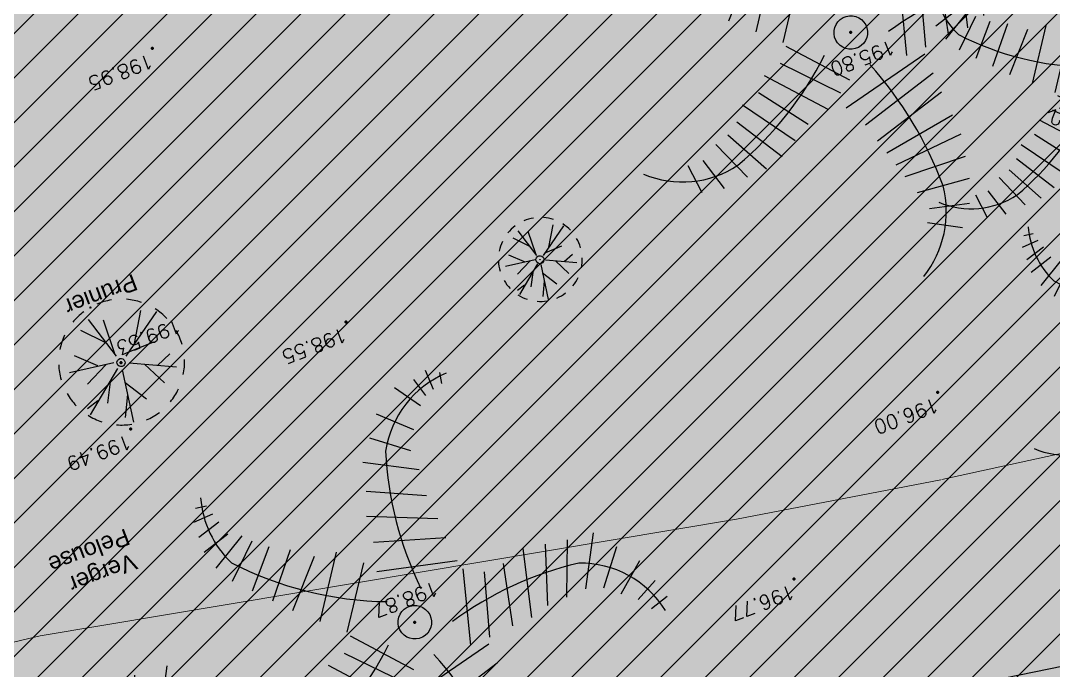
# Model space of a CAD drawing. Header units: metres. Extents: x 1841041 to 1841282, y 5171502 to 5171751.
# Drawn here: x 1841196.84 to 1841221.45, y 5171526.09 to 5171541.58 of the extents above; entities that cross this region are included whole.
import ezdxf
from ezdxf.lldxf.tags import DXFTag

# ---------------------------------------------------------------- set-up
doc = ezdxf.new("R2010")
doc.units = ezdxf.units.M
doc.header["$PDSIZE"] = -0.004
for name, color, linetype, true_color in [('AEP_SSL', 4, 'Continuous', 0x00ffff), ('Fond topo - ESPACE_BOISE', 7, 'Continuous', 0x4f7f3f), ('Fond topo - TAL', 7, 'Continuous', 0x7f3f00), ('Fond topo - VEG', 3, 'Continuous', 0x00ff00), ('Fond topo - VEG_TXT', 3, 'Continuous', 0x00ff00), ('Fond topo - VEG_TXT_ESSENCE', 3, 'Continuous', 0x00ff00), ('SA - béton balayé', 7, 'Continuous', 0xc0c0c0), ('SA - EBC', 7, 'Continuous', 0x4f7f3f), ('SA - gazon', 7, 'Continuous', 0xccffcc), ('SA - Limite terrain', 1, 'LIMITE_CADASTRALE', 0xff0000)]:
    doc.layers.add(name, color=color, linetype=linetype, true_color=true_color)
for name, color, linetype, lineweight, true_color in [('DWG_280-140115-P - ALTEA-CANA', 7, 'Continuous', 0, 0x0080ff), ('Fond topo - P', 3, 'Continuous', 50, 0x00ff00), ('Fond topo - Z_500', 1, 'Continuous', 9, 0xff0000)]:
    doc.layers.add(name, color=color, linetype=linetype, lineweight=lineweight, true_color=true_color)
doc.styles.add('2000_ARIAL', font='arial.ttf', dxfattribs={"height": 0.4})
doc.styles.add('SIMPLEX', font='simplex_.ttf', dxfattribs={"height": 1.25})
tags = doc.linetypes.add('L1', pattern=[1, 0.6, -0.4]).pattern_tags.tags
tags[6:7] = [DXFTag(74, 4), DXFTag(75, 0), DXFTag(340, '0'), DXFTag(46, 0.0), DXFTag(50, 0.0), DXFTag(44, 0.0), DXFTag(45, 0.0)]
tags[4:5] = [DXFTag(74, 4), DXFTag(75, 0), DXFTag(340, '0'), DXFTag(46, 0.0), DXFTag(50, 0.0), DXFTag(44, 0.0), DXFTag(45, 0.0)]
tags = doc.linetypes.add('LIMITE_CADASTRALE', pattern=[13, 8, -2, 1, -2]).pattern_tags.tags
tags[10:11] = [DXFTag(74, 4), DXFTag(75, 0), DXFTag(340, '0'), DXFTag(46, 0.0), DXFTag(50, 0.0), DXFTag(44, 0.0), DXFTag(45, 0.0)]
tags[8:9] = [DXFTag(74, 4), DXFTag(75, 0), DXFTag(340, '0'), DXFTag(46, 0.0), DXFTag(50, 0.0), DXFTag(44, 0.0), DXFTag(45, 0.0)]
tags[6:7] = [DXFTag(74, 4), DXFTag(75, 0), DXFTag(340, '0'), DXFTag(46, 0.0), DXFTag(50, 0.0), DXFTag(44, 0.0), DXFTag(45, 0.0)]
tags[4:5] = [DXFTag(74, 4), DXFTag(75, 0), DXFTag(340, '0'), DXFTag(46, 0.0), DXFTag(50, 0.0), DXFTag(44, 0.0), DXFTag(45, 0.0)]
tags = doc.linetypes.add('STYLE_01', pattern=[0.166656, 0.083312, -0.083344]).pattern_tags.tags
tags[6:7] = [DXFTag(74, 4), DXFTag(75, 0), DXFTag(340, '0'), DXFTag(46, 0.0), DXFTag(50, 0.0), DXFTag(44, 0.0), DXFTag(45, 0.0)]
tags[4:5] = [DXFTag(74, 4), DXFTag(75, 0), DXFTag(340, '0'), DXFTag(46, 0.0), DXFTag(50, 0.0), DXFTag(44, 0.0), DXFTag(45, 0.0)]

# ---------------------------------------------------------------- blocks, each defined once
blk = doc.blocks.new('PTOPO')
at = {"color": 0, "ltscale": 2}
blk.add_point((0, 0), dxfattribs=at)
blk = doc.blocks.new('VEG14')
at = {"ltscale": 2, "flags": 128}
for points in [[(0.5, 0, -1), (-0.5, 0, -1)], [(0.016, 0, -1), (-0.016, 0, -1)]]:
    blk.add_lwpolyline(points, format="xyb", close=True, dxfattribs=at)
blk = doc.blocks.new('VEG12')
at = {"color": 0, "ltscale": 2}
for p, q in [((0.0182, 0.0574), (0.1004, 0.4729)), ((0.0575, 0.2534), (0.1455, 0.4147)), ((0.0379, 0.1585), (-0.0659, 0.3441)), ((-0.1588, 0.086), (-0.246, 0.2846)), ((0.0498, 0.0338), (0.3916, 0.2859)), ((0.1439, 0.1075), (0.23, 0.254)), ((-0.0523, 0.0298), (-0.3836, 0.2046)), ((0.2917, 0.2086), (0.3924, 0.2333)), ((-0.25, 0.1351), (-0.3756, 0.0911)), ((0.1229, -0.0299), (0.3172, 0.0554)), ((-0.0527, -0.0292), (-0.4124, -0.2566)), ((-0.0936, -0.0498), (-0.2956, -0.0465)), ((0.0226, -0.0796), (0.0016, -0.3618)), ((0.0183, -0.0574), (0.1076, -0.4128)), ((0.0576, -0.0177), (0.4119, -0.0841)), ((0.1841, -0.0476), (0.3231, -0.1928)), ((-0.1518, -0.0948), (-0.3, -0.3159)), ((0.0537, -0.1885), (0.1973, -0.3567))]:
    blk.add_line(p, q, dxfattribs=at)
at = {"ltscale": 2}
for start, end in [(90, 103.84615), (117.69231, 131.53846), (62.30769, 76.15385), (34.61538, 48.46154), (145.38461, 159.23077), (6.92308, 20.76923), (173.07692, 186.92308), (339.23077, 353.07692), (200.76923, 214.61539), (311.53846, 325.38462), (228.46154, 242.30769), (256.15385, 270), (283.84615, 297.69231)]:
    blk.add_arc((0, 0), 0.497, start, end, dxfattribs=at)
blk = doc.blocks.new('RESINEUX')
at = {"ltscale": 2}
for p, q in [((-0.0742, 0.4288), (-0.0142, 0.4188)), ((-0.0942, 0.3888), (-0.0242, 0.3888)), ((-0.1042, 0.3388), (-0.0142, 0.3488)), ((-0.1142, 0.2988), (-0.0142, 0.3188)), ((-0.1142, 0.2589), (-0.0042, 0.2889)), ((-0.1042, 0.2189), (0.0158, 0.2589)), ((0.3258, 0.2489), (0.3458, 0.1689)), ((0.3658, 0.2489), (0.3658, 0.1889)), ((0.2858, 0.2389), (0.3258, 0.1589)), ((0.3958, 0.2389), (0.3958, 0.1889)), ((-0.0942, 0.1789), (0.0158, 0.2189)), ((0.2458, 0.2189), (0.2958, 0.1389)), ((0.4258, 0.2289), (0.4158, 0.1889)), ((0.2058, 0.1989), (0.2658, 0.1089)), ((0.4458, 0.2089), (0.4358, 0.1889)), ((-0.0942, 0.1289), (0.0358, 0.1889)), ((0.1658, 0.1789), (0.2258, 0.0789)), ((-0.0842, 0.0889), (0.0358, 0.1489)), ((0.1158, 0.1489), (0.2058, 0.0389)), ((-0.0742, 0.0589), (0.0558, 0.1189)), ((0.0658, 0.1189), (0.1558, 0.0089)), ((-0.4442, 0.0589), (-0.3942, 0.1089)), ((-0.1242, -0.0911), (-0.1142, 0.0989)), ((-0.4142, 0.0189), (-0.3742, 0.0889)), ((-0.3742, -0.0111), (-0.3342, 0.0889)), ((-0.3342, -0.0311), (-0.2942, 0.0889)), ((-0.2942, -0.0511), (-0.2642, 0.0889)), ((-0.2542, -0.0611), (-0.2342, 0.0889)), ((-0.2042, -0.0711), (-0.2042, 0.0889)), ((-0.1642, -0.0811), (-0.1642, 0.0889)), ((0.0458, -0.1411), (0.1258, -0.0011)), ((0.0958, -0.1511), (0.1758, -0.0311)), ((-0.1042, -0.0611), (0.0258, -0.1411)), ((0.1358, -0.1611), (0.2258, -0.0511)), ((0.1858, -0.1711), (0.2658, -0.0811)), ((-0.1142, -0.1011), (-0.0042, -0.1711)), ((0.2358, -0.1911), (0.3158, -0.1111)), ((-0.1242, -0.1511), (-0.0142, -0.2111)), ((0.2758, -0.2011), (0.3458, -0.1511)), ((-0.1342, -0.1911), (-0.0142, -0.2611)), ((0.3058, -0.2311), (0.3758, -0.1911)), ((-0.1342, -0.2311), (-0.0342, -0.3011)), ((0.3358, -0.2711), (0.3958, -0.2511)), ((-0.1442, -0.2711), (-0.0542, -0.3411)), ((0.3858, -0.2911), (0.3458, -0.2911)), ((-0.1542, -0.3111), (-0.0742, -0.3911)), ((0.3458, -0.3111), (0.3858, -0.3211)), ((-0.1742, -0.3411), (-0.1242, -0.4111)), ((0.3658, -0.3411), (0.3458, -0.3311)), ((-0.2042, -0.3611), (-0.1742, -0.4311)), ((-0.2642, -0.3911), (-0.2642, -0.4311)), ((-0.2342, -0.3811), (-0.2242, -0.4311))]:
    blk.add_line(p, q, dxfattribs=at)
for centre, major_axis, start_param, end_param in [((0.1258, 0.3258), (-0.1414, 0.1414), 6.018768, 7.001196), ((0.6266, 0.375), (0.4958, 0.4958), 2.407115, 2.808262), ((0.6156, -0.413), (-0.4942, 0.4942), 5.940864, 6.402329), ((0.3468, 0.0209), (0.1414, 0.1414), 0.208235, 0.940366), ((-0.2712, 0.2319), (-0.1485, 0.1485), 1.039501, 1.948538), ((-0.1323, 0.7717), (0.5413, 0.5413), 3.632642, 4.003215), ((0, 0), (-0.00113, 0.00113), 3.926991, 7.068583), ((0, 0), (-0.00113, 0.00113), 0.785398, 3.926991), ((-0.7447, -0.0468), (-0.4954, 0.4954), 3.50903, 3.906773), ((-0.0912, -0.738), (0.4956, 0.4956), 0.182257, 0.588325), ((0.1628, -0.3001), (-0.1414, 0.1414), 3.670881, 4.697746), ((-0.2652, -0.2121), (-0.1414, 0.1414), 2.259521, 3.289317)]:
    blk.add_ellipse(centre, major_axis=major_axis, ratio=1, start_param=start_param, end_param=end_param, dxfattribs=at)

msp = doc.modelspace()

# ---------------------------------------------------------------- hatches: boundary and pattern name
at = {"layer": 'SA - béton balayé', "true_color": 0x333333}
h = msp.add_hatch(dxfattribs=at)
h.set_pattern_fill('BETON_BALAYE', color=250, scale=0.5, style=0, pattern_type=2)
h.set_pattern_definition([(0, (0, 0), (1.1, 0.5), [7.5, -1, 2.5, -0.5]), (0, (0.665, 0.25), (-0.5, 0.665), [1.5, -0.165, 3, -0.375]), (0, (0.25, 0.425), (2.6, 0.335), [4, -0.7, 2, -0.5])])
h.paths.add_polyline_path([(1841221.443, 5171562.657, -0.037916), (1841223.102, 5171560.247), (1841227.408, 5171550.709), (1841228.438, 5171548.424), (1841230.632, 5171541.75), (1841231.821, 5171537.264), (1841229.115, 5171536.546), (1841227.946, 5171540.953), (1841225.825, 5171547.405), (1841222.862, 5171553.982), (1841220.647, 5171558.899, 0.03635), (1841219.272, 5171560.888)])
at = {"layer": 'SA - EBC'}
h = msp.add_hatch(dxfattribs=at)
h.set_pattern_fill('_USER', color=256, scale=0.75, angle=-315, style=0, pattern_type=0)
h.set_pattern_definition([(-315, (0, 0), (-0.53033008589, 0.53033008589), [])])
h.paths.add_polyline_path([(1841240.534, 5171532.517), (1841223.858, 5171528.248), (1841224.01, 5171523.735), (1841215.546, 5171521.188), (1841206.867, 5171520.73), (1841199.288, 5171522.079, -0.324865), (1841192.336, 5171537.762, -0.281489), (1841198.593, 5171544.348), (1841208.019, 5171546.089, 0.169529), (1841223.027, 5171552.904, 0.334069), (1841223.933, 5171558.384, 0.093266), (1841218.106, 5171565.785, 0.153139), (1841209.915, 5171569.383), (1841196.461, 5171570.747), (1841184.639, 5171572.666, -0.164253), (1841172.868, 5171578.891), (1841170.874, 5171582.969), (1841169.21, 5171588.234), (1841165.841, 5171613.228, 0.439037), (1841171.519, 5171626.789, -0.093363), (1841170.025, 5171632.776, 0.104272), (1841169.166, 5171635.926), (1841165.419, 5171643.527), (1841173.007, 5171649.253), (1841177.046, 5171643.718), (1841174.916, 5171642.14), (1841179.537, 5171635.905, -0.200983), (1841180.559, 5171631.747), (1841180.292, 5171622.575), (1841180.777, 5171620.648), (1841185.185, 5171612.577), (1841196.958, 5171597.371), (1841207.556, 5171599.215, 0.121418), (1841225.087, 5171583.268, 0.010183), (1841229.876, 5171580.798), (1841223.376, 5171579.977), (1841224.011, 5171569.377), (1841231.451, 5171569.403), (1841238.914, 5171543.826), (1841240.956, 5171534.586)])
at = {"layer": 'SA - gazon'}
msp.add_hatch(color=256, dxfattribs=at).paths.add_polyline_path([(1841188.253, 5171541.893), (1841191.013, 5171527.318), (1841190.522, 5171527.225), (1841192.276, 5171518.114), (1841199.813, 5171519.393), (1841210.523, 5171521.44), (1841228.991, 5171525.777), (1841228.72, 5171526.743), (1841226.94, 5171526.155), (1841226.469, 5171527.306), (1841227.3, 5171527.587), (1841226.461, 5171529.538), (1841225.197, 5171532.618), (1841223.541, 5171536.86), (1841222.171, 5171540.437), (1841220.938, 5171543.856), (1841218.801, 5171549.748), (1841218.667, 5171549.666, -0.0761), (1841212.102, 5171546.868), (1841210.26, 5171546.516), (1841210.111, 5171547.305), (1841208.931, 5171547.081), (1841209.081, 5171546.291), (1841207.035, 5171545.914), (1841205.646, 5171545.187), (1841197.078, 5171543.565), (1841196.929, 5171544.351), (1841195.75, 5171544.127), (1841195.899, 5171543.341)])

# ---------------------------------------------------------------- linework, layer by layer
at = {"layer": 'AEP_SSL', "elevation": 0, "flags": 128}
msp.add_lwpolyline([(1841149.853, 5171562.256), (1841156.132, 5171558.417), (1841162.996, 5171524.071), (1841166, 5171519.705), (1841167.826, 5171518.667), (1841173.996, 5171517.909), (1841176.628, 5171518.265), (1841185.924, 5171519.079), (1841198.311, 5171522.025), (1841214.501, 5171524.733), (1841224.957, 5171526.872), (1841226.851, 5171527.632), (1841232.966, 5171531.797), (1841236.03, 5171535.383), (1841236.883, 5171537.565), (1841231.737, 5171573.701), (1841229.199, 5171595.915), (1841230.146, 5171607.86), (1841230.926, 5171609.192), (1841232.511, 5171611.131), (1841245.908, 5171623.657), (1841251.42, 5171630.456), (1841266.669, 5171672.754)], dxfattribs=at)
at = {"layer": 'DWG_280-140115-P - ALTEA-CANA', "color": 5, "linetype": 'STYLE_01', "lineweight": 0, "ltscale": 25, "true_color": 0x0000ff}
msp.add_line((1841218.795, 5171530.647), (1841223.681, 5171531.714), dxfattribs=at)
at = {"layer": 'DWG_280-140115-P - ALTEA-CANA', "color": 5, "linetype": 'STYLE_01', "lineweight": 0, "ltscale": 25, "true_color": 0x0000ff, "elevation": 0, "flags": 128}
msp.add_lwpolyline([(1841176.087, 5171523.242), (1841185.211, 5171524.045), (1841197.298, 5171526.916), (1841213.897, 5171529.695), (1841218.765, 5171530.639)], dxfattribs=at)
at = {"layer": 'Fond topo - ESPACE_BOISE', "linetype": 'L1', "ltscale": 2, "const_width": 0.4, "flags": 128}
msp.add_lwpolyline([(1841240.534, 5171532.517), (1841223.858, 5171528.248), (1841224.01, 5171523.735), (1841215.546, 5171521.188), (1841206.867, 5171520.73), (1841199.288, 5171522.079, -0.324865), (1841192.336, 5171537.762, -0.281489), (1841198.593, 5171544.348), (1841208.019, 5171546.089, 0.169529), (1841223.027, 5171552.904, 0.334069), (1841223.933, 5171558.384, 0.093266), (1841218.106, 5171565.785, 0.153139), (1841209.915, 5171569.383), (1841196.461, 5171570.747), (1841184.639, 5171572.666, -0.164253), (1841172.868, 5171578.891), (1841170.874, 5171582.969), (1841169.21, 5171588.234), (1841165.841, 5171613.228, 0.439037), (1841171.519, 5171626.789, -0.093363), (1841170.025, 5171632.776, 0.104272), (1841169.166, 5171635.926), (1841165.419, 5171643.527), (1841173.007, 5171649.253), (1841177.046, 5171643.718), (1841174.916, 5171642.14), (1841179.537, 5171635.905, -0.200983), (1841180.559, 5171631.747), (1841180.292, 5171622.575), (1841180.777, 5171620.648), (1841185.185, 5171612.577), (1841196.958, 5171597.371), (1841207.556, 5171599.215, 0.121418), (1841225.087, 5171583.268, 0.010183), (1841229.876, 5171580.798), (1841223.376, 5171579.977), (1841224.011, 5171569.377), (1841231.451, 5171569.403), (1841238.914, 5171543.826), (1841240.956, 5171534.586)], format="xyb", close=True, dxfattribs=at)
at = {"layer": 'Fond topo - TAL', "ltscale": 2, "flags": 128}
msp.add_lwpolyline([(1841226.461, 5171529.538, -0.001824), (1841225.197, 5171532.618, -0.004094), (1841224.649, 5171533.997, -0.000119), (1841222.434, 5171539.722, -0.004508), (1841222.377, 5171539.873, -0.00161), (1841221.456, 5171542.414, 0.000564), (1841220.417, 5171545.299)], format="xyb", dxfattribs=at)
at = {"layer": 'SA - Limite terrain', "ltscale": 0.5}
msp.add_open_spline([(1841077.148, 5171583.553), (1841078.819, 5171584.595), (1841080.49, 5171585.638), (1841083.664, 5171586.861), (1841086.838, 5171588.083), (1841093.711, 5171590.735), (1841100.584, 5171593.386), (1841105.835, 5171595.38), (1841111.086, 5171597.373), (1841112.783, 5171598.016), (1841114.48, 5171598.659), (1841120.144, 5171600.798), (1841125.807, 5171602.936), (1841137.979, 5171607.582), (1841150.151, 5171612.227), (1841152.241, 5171613.017), (1841154.331, 5171613.807), (1841157.624, 5171615.009), (1841160.918, 5171616.21), (1841160.894, 5171617.273), (1841160.87, 5171618.335), (1841160.842, 5171619.242), (1841160.815, 5171620.149), (1841160.788, 5171621.056), (1841160.76, 5171621.962), (1841160.713, 5171623.534), (1841160.666, 5171625.105), (1841160.65, 5171625.629), (1841160.634, 5171626.153), (1841160.584, 5171627.253), (1841160.533, 5171628.354), (1841160.518, 5171628.685), (1841160.503, 5171629.017), (1841160.48, 5171629.51), (1841160.458, 5171630.004), (1841160.008, 5171632.996), (1841159.557, 5171635.989), (1841161.416, 5171637.129), (1841163.274, 5171638.269), (1841163.062, 5171638.62), (1841162.85, 5171638.97), (1841163.132, 5171639.178), (1841163.413, 5171639.387), (1841163.466, 5171639.334), (1841163.52, 5171639.282), (1841164.038, 5171639.682), (1841164.556, 5171640.082), (1841164.648, 5171639.962), (1841164.741, 5171639.842), (1841166.344, 5171640.478), (1841167.783, 5171641.548), (1841166.833, 5171642.782), (1841165.884, 5171644.015), (1841169.436, 5171646.693), (1841172.988, 5171649.371), (1841174.754, 5171650.702), (1841176.52, 5171652.033), (1841176.562, 5171652.065), (1841176.604, 5171652.098), (1841176.583, 5171652.125), (1841176.562, 5171652.152), (1841191.178, 5171663.382), (1841205.795, 5171674.612), (1841207.539, 5171675.957), (1841209.283, 5171677.303), (1841213.68, 5171676.869), (1841218.077, 5171676.436), (1841224.138, 5171669.22), (1841230.199, 5171662.004), (1841229.455, 5171661.412), (1841228.711, 5171660.821), (1841230.314, 5171658.673), (1841231.917, 5171656.525), (1841232.043, 5171656.617), (1841232.17, 5171656.708), (1841232.372, 5171656.428), (1841232.575, 5171656.148), (1841232.451, 5171656.059), (1841232.328, 5171655.969), (1841232.663, 5171655.506), (1841232.999, 5171655.043), (1841233.051, 5171655.081), (1841233.104, 5171655.119), (1841233.508, 5171654.297), (1841234.371, 5171654.751), (1841235.089, 5171655.242), (1841235.806, 5171655.732), (1841235.743, 5171655.833), (1841235.681, 5171655.933), (1841236.005, 5171656.142), (1841236.329, 5171656.35), (1841236.53, 5171656.027), (1841236.731, 5171655.704), (1841236.69, 5171655.677), (1841236.649, 5171655.651), (1841240.859, 5171649.081), (1841245.068, 5171642.512), (1841245.316, 5171642.137), (1841245.563, 5171641.762), (1841246.368, 5171640.454), (1841247.173, 5171639.145), (1841247.777, 5171638.093), (1841248.381, 5171637.04), (1841248.966, 5171636.026), (1841249.551, 5171635.012), (1841249.717, 5171634.703), (1841249.883, 5171634.395), (1841250.399, 5171633.314), (1841250.915, 5171632.234), (1841251.406, 5171631.065), (1841251.898, 5171629.896), (1841252.568, 5171628.101), (1841253.238, 5171626.305), (1841253.563, 5171625.376), (1841253.889, 5171624.446), (1841254.265, 5171623.34), (1841254.642, 5171622.235), (1841255.134, 5171620.703), (1841255.626, 5171619.171), (1841256.972, 5171614.602), (1841258.318, 5171610.034), (1841260.018, 5171603.956), (1841261.718, 5171597.878), (1841261.649, 5171597.471), (1841261.579, 5171597.063), (1841255.231, 5171594.584), (1841248.882, 5171592.105), (1841248.776, 5171592.327), (1841248.67, 5171592.548), (1841246.784, 5171591.747), (1841244.897, 5171590.945), (1841242.725, 5171590.022), (1841240.552, 5171589.099), (1841236.933, 5171587.662), (1841233.313, 5171586.225), (1841233.492, 5171583.109), (1841233.67, 5171579.993), (1841236.323, 5171570.916), (1841238.976, 5171561.84), (1841241.513, 5171558.133), (1841244.049, 5171554.427), (1841242.923, 5171553.125), (1841241.796, 5171551.823), (1841241.41, 5171551.356), (1841241.024, 5171550.889), (1841240.713, 5171550.265), (1841240.402, 5171549.641), (1841239.986, 5171547.808), (1841239.57, 5171545.975), (1841239.534, 5171544.717), (1841239.499, 5171543.459), (1841239.692, 5171542.348), (1841239.886, 5171541.236), (1841240.081, 5171539.923), (1841240.277, 5171538.61), (1841240.912, 5171536.095), (1841241.546, 5171533.58), (1841243.014, 5171531.501), (1841244.481, 5171529.421), (1841227.512, 5171525.461), (1841210.543, 5171521.501), (1841206.604, 5171520.748), (1841202.664, 5171519.995), (1841201.249, 5171519.723), (1841199.834, 5171519.451), (1841198.395, 5171519.201), (1841196.956, 5171518.952), (1841194.089, 5171518.458), (1841191.222, 5171517.964), (1841187.46, 5171517.221), (1841183.698, 5171516.477), (1841181.491, 5171516.11), (1841179.284, 5171515.742), (1841171.622, 5171514.451), (1841163.959, 5171513.159), (1841163.66, 5171515.636), (1841163.361, 5171518.113), (1841161.425, 5171520.351), (1841159.488, 5171522.59), (1841159.231, 5171523.557), (1841158.974, 5171524.524), (1841157.967, 5171529.943), (1841156.959, 5171535.361), (1841153.722, 5171536.254), (1841150.485, 5171537.146), (1841149.694, 5171541.102), (1841148.903, 5171545.057), (1841151.559, 5171547.094), (1841154.215, 5171549.131), (1841153.197, 5171554.379), (1841152.179, 5171559.627), (1841150.262, 5171559.173), (1841148.344, 5171558.719), (1841148.332, 5171558.768), (1841148.321, 5171558.817), (1841145.057, 5171557.992), (1841141.793, 5171557.167), (1841136.485, 5171555.864), (1841131.176, 5171554.561), (1841120.489, 5171551.958), (1841109.801, 5171549.355), (1841104.946, 5171548.16), (1841100.091, 5171546.965), (1841095.661, 5171545.873), (1841091.231, 5171544.781), (1841091.156, 5171544.642), (1841091.08, 5171544.503), (1841088.933, 5171543.954), (1841086.785, 5171543.404), (1841084.885, 5171542.931), (1841082.985, 5171542.457), (1841083.035, 5171542.261), (1841083.086, 5171542.065), (1841079.452, 5171541.173), (1841075.819, 5171540.281), (1841074.961, 5171551.046), (1841074.102, 5171561.812), (1841074.142, 5171561.815), (1841074.182, 5171561.818), (1841074.04, 5171563.776), (1841073.899, 5171565.734), (1841073.884, 5171565.934), (1841073.87, 5171566.133), (1841073.601, 5171569.428), (1841073.333, 5171572.722), (1841073.339, 5171574.679), (1841073.345, 5171576.635), (1841073.965, 5171578.536), (1841074.585, 5171580.437), (1841075.867, 5171581.995), (1841077.148, 5171583.553)], degree=2, knots=[0, 0, 0, 0.01, 0.01, 0.02, 0.02, 0.03, 0.03, 0.04, 0.04, 0.05, 0.05, 0.06, 0.06, 0.07, 0.07, 0.08, 0.08, 0.09, 0.09, 0.1, 0.1, 0.11, 0.11, 0.12, 0.12, 0.13, 0.13, 0.14, 0.14, 0.15, 0.15, 0.16, 0.16, 0.17, 0.17, 0.18, 0.18, 0.19, 0.19, 0.2, 0.2, 0.21, 0.21, 0.22, 0.22, 0.23, 0.23, 0.24, 0.24, 0.25, 0.25, 0.26, 0.26, 0.27, 0.27, 0.28, 0.28, 0.29, 0.29, 0.3, 0.3, 0.31, 0.31, 0.32, 0.32, 0.33, 0.33, 0.34, 0.34, 0.35, 0.35, 0.36, 0.36, 0.37, 0.37, 0.38, 0.38, 0.39, 0.39, 0.4, 0.4, 0.41, 0.41, 0.42, 0.42, 0.43, 0.43, 0.44, 0.44, 0.45, 0.45, 0.46, 0.46, 0.47, 0.47, 0.48, 0.48, 0.49, 0.49, 0.5, 0.5, 0.51, 0.51, 0.52, 0.52, 0.53, 0.53, 0.54, 0.54, 0.55, 0.55, 0.56, 0.56, 0.57, 0.57, 0.58, 0.58, 0.59, 0.59, 0.6, 0.6, 0.61, 0.61, 0.62, 0.62, 0.63, 0.63, 0.64, 0.64, 0.65, 0.65, 0.66, 0.66, 0.67, 0.67, 0.68, 0.68, 0.69, 0.69, 0.7, 0.7, 0.71, 0.71, 0.72, 0.72, 0.73, 0.73, 0.74, 0.74, 0.75, 0.75, 0.76, 0.76, 0.77, 0.77, 0.78, 0.78, 0.79, 0.79, 0.8, 0.8, 0.81, 0.81, 0.82, 0.82, 0.83, 0.83, 0.84, 0.84, 0.85, 0.85, 0.86, 0.86, 0.87, 0.87, 0.88, 0.88, 0.89, 0.89, 0.9, 0.9, 0.91, 0.91, 0.92, 0.92, 0.93, 0.93, 0.94, 0.94, 0.95, 0.95, 0.96, 0.96, 0.97, 0.97, 0.98, 0.98, 0.99, 0.99, 1, 1, 1.01, 1.01, 1.02, 1.02, 1.03, 1.03, 1.04, 1.04, 1.05, 1.05, 1.06, 1.06, 1.07, 1.07, 1.08, 1.08, 1.09, 1.09, 1.1, 1.1, 1.11, 1.11, 1.12, 1.12, 1.13, 1.13, 1.14, 1.14, 1.15, 1.15, 1.15], dxfattribs=at)

# ---------------------------------------------------------------- block references
at = {"layer": 'Fond topo - P', "ltscale": 2}
ref = msp.add_blockref('PTOPO', (1841216.622, 5171541.298), dxfattribs=dict(at, rotation=200.7892219420549))
ref.add_attrib('ALT', '195.80', (1841217.595, 5171541.126), dxfattribs={"layer": 'Fond topo - Z_500', "ltscale": 2, "height": 0.34, "rotation": 200.7892, "style": 'SIMPLEX'})
ref = msp.add_blockref('PTOPO', (1841199.972, 5171540.92), dxfattribs=dict(at, rotation=200.7892219420549))
ref.add_attrib('ALT', '198.95', (1841199.914, 5171540.791), dxfattribs={"layer": 'Fond topo - Z_500', "ltscale": 2, "height": 0.34, "rotation": 200.7892, "style": 'SIMPLEX'})
ref = msp.add_blockref('PTOPO', (1841222.834, 5171540.066), dxfattribs=dict(at, rotation=200.7892219420549))
ref.add_attrib('ALT', '195.22', (1841222.776, 5171539.937), dxfattribs={"layer": 'Fond topo - Z_500', "ltscale": 2, "height": 0.34, "rotation": 200.7892, "style": 'SIMPLEX'})
ref = msp.add_blockref('PTOPO', (1841199.228, 5171533.431), dxfattribs=dict(at, rotation=200.7892219420549))
ref.add_attrib('ALT', '199.53', (1841200.583, 5171534.484), dxfattribs={"layer": 'Fond topo - Z_500', "ltscale": 2, "height": 0.34, "rotation": 200.7892, "style": 'SIMPLEX'})
ref = msp.add_blockref('PTOPO', (1841204.589, 5171534.4), dxfattribs=dict(at, rotation=200.7892219420549))
ref.add_attrib('ALT', '198.55', (1841204.531, 5171534.271), dxfattribs={"layer": 'Fond topo - Z_500', "ltscale": 2, "height": 0.34, "rotation": 200.7892, "style": 'SIMPLEX'})
ref = msp.add_blockref('PTOPO', (1841218.694, 5171532.724), dxfattribs=dict(at, rotation=200.7892219420549))
ref.add_attrib('ALT', '196.00', (1841218.636, 5171532.595), dxfattribs={"layer": 'Fond topo - Z_500', "ltscale": 2, "height": 0.34, "rotation": 200.7892, "style": 'SIMPLEX'})
ref = msp.add_blockref('PTOPO', (1841199.454, 5171531.845), dxfattribs=dict(at, rotation=200.7892219420549))
ref.add_attrib('ALT', '199.49', (1841199.396, 5171531.716), dxfattribs={"layer": 'Fond topo - Z_500', "ltscale": 2, "height": 0.34, "rotation": 200.7892, "style": 'SIMPLEX'})
ref = msp.add_blockref('PTOPO', (1841206.23, 5171527.24), dxfattribs=dict(at, rotation=200.7892219420549))
ref.add_attrib('ALT', '198.87', (1841206.711, 5171528.221), dxfattribs={"layer": 'Fond topo - Z_500', "ltscale": 2, "height": 0.34, "rotation": 200.7892, "style": 'SIMPLEX'})
ref = msp.add_blockref('PTOPO', (1841215.266, 5171528.271), dxfattribs=dict(at, rotation=200.7892219420549))
ref.add_attrib('ALT', '196.77', (1841215.208, 5171528.142), dxfattribs={"layer": 'Fond topo - Z_500', "ltscale": 2, "height": 0.34, "rotation": 200.7892, "style": 'SIMPLEX'})
at = {"layer": 'Fond topo - VEG', "ltscale": 2}
for name, p, xscale, yscale, rotation in [('RESINEUX', (1841216.622, 5171541.298), 11.9673373607391, 11.9673373607391, 127.3724416708804), ('RESINEUX', (1841222.834, 5171540.066), 9.972781133949253, 9.972781133949253, 127.3724416708804), ('VEG14', (1841216.622, 5171541.298), 0.8, 0.8, 218.5653395105629), ('RESINEUX', (1841225.105, 5171534.194), 9.972781133949253, 9.972781133949253, 127.3724416708804), ('VEG12', (1841209.222, 5171535.889), 2.012799999999999, 2.012799999999999, 203.1563073939862), ('VEG14', (1841209.213, 5171535.882), 0.1938, 0.1938, 218.5653395105629), ('RESINEUX', (1841226.914, 5171529.739), 9.972781133949253, 9.972781133949253, 127.3724416708804), ('VEG12', (1841199.241, 5171533.442), 3.019199999999999, 3.019199999999999, 203.1563073939862), ('RESINEUX', (1841206.23, 5171527.24), 11.9673373607391, 11.9673373607391, 127.3724416708804), ('VEG14', (1841199.228, 5171533.431), 0.1938, 0.1938, 218.5653395105629), ('RESINEUX', (1841195.006, 5171523.529), 14.95917170092388, 14.95917170092388, 127.3724416708804), ('VEG14', (1841206.23, 5171527.24), 0.8, 0.8, 218.5653395105629)]:
    msp.add_blockref(name, p, dxfattribs=dict(at, xscale=xscale, yscale=yscale, rotation=rotation))

# ---------------------------------------------------------------- texts
at = {"layer": 'Fond topo - VEG_TXT', "style": '2000_ARIAL'}
for s, p in [('Pelouse', (1841199.338, 5171529.483)), ('Verger', (1841199.506, 5171528.896))]:
    msp.add_text(s, height=0.4, rotation=200.7892, dxfattribs=at).set_placement(p)
at = {"layer": 'Fond topo - VEG_TXT_ESSENCE', "style": '2000_ARIAL'}
msp.add_text('Prunier', height=0.4, rotation=200.7892, dxfattribs=at).set_placement((1841199.519, 5171535.554))

doc.saveas('drawing.dxf')
